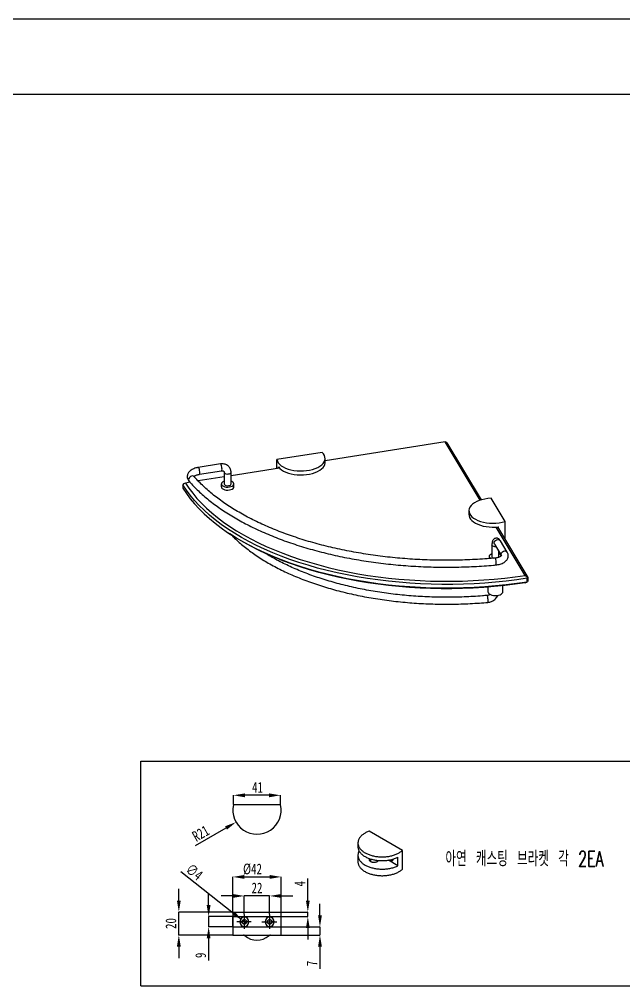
# Model space of a CAD drawing. Extents: x -7342 to 109, y -2632 to 214.
# Drawn here: x -5491.5 to -5386.5, y -2503.2 to -2335.3 of the extents above; entities that cross this region are included whole.
import ezdxf

# ---------------------------------------------------------------- set-up
doc = ezdxf.new("R2010")
doc.units = 0
doc.header["$LTSCALE"] = 7
doc.linetypes.add('CENTER', pattern=[2, 1.25, -0.25, 0.25, -0.25])
doc.layers.get('0').update_dxf_attribs({"color": 2, "linetype": 'CONTINUOUS'})
doc.layers.get('Defpoints').update_dxf_attribs({"linetype": 'CONTINUOUS'})
doc.layers.add('CENTER_LINE', color=1, linetype='CENTER')
doc.layers.add('DIM', color=2, linetype='CONTINUOUS')
doc.styles.add('SLDTEXTSTYLE0', font='TXT', dxfattribs={"width": 0.6875, "bigfont": 'bigfont'})
doc.styles.add('SLDTEXTSTYLE3', font='TXT', dxfattribs={"width": 0.75})
doc.dimstyles.new('SLDDIMSTYLE2', dxfattribs={"dimtxt": 1.852083, "dimasz": 2, "dimexe": 0, "dimexo": 0.0625, "dimgap": 0.463021, "dimtad": 1, "dimdec": 0, "dimlfac": 5, "dimrnd": 1e-09, "dimzin": 12, "dimdsep": 46, "dimtxsty": 'SLDTEXTSTYLE3', "dimsah": 1, "dimcen": 0.09, "dimadec": 0, "dimazin": 3, "dimtfac": 1, "dimtdec": 0, "dimtmove": 0, "dimatfit": 0, "dimfxl": 1, "dimfrac": 2, "dimtolj": 1, "dimtzin": 12, "dimarcsym": 0})
doc.dimstyles.new('SLDDIMSTYLE5', dxfattribs={"dimtxt": 1.852083, "dimasz": 2, "dimexe": 0, "dimexo": 0.0625, "dimgap": 0.463021, "dimtad": 1, "dimdec": 0, "dimlfac": 5, "dimrnd": 1e-09, "dimzin": 12, "dimdsep": 46, "dimtxsty": 'SLDTEXTSTYLE3', "dimblk1": 'NONE', "dimsah": 1, "dimcen": 0, "dimadec": 0, "dimazin": 3, "dimtfac": 1, "dimtdec": 0, "dimtmove": 0, "dimatfit": 3, "dimldrblk": 'NONE', "dimfxl": 1, "dimfrac": 2, "dimtolj": 1, "dimtzin": 12, "dimarcsym": 0})
doc.dimstyles.new('SLDDIMSTYLE6', dxfattribs={"dimtxt": 1.852083, "dimasz": 2, "dimexe": 0, "dimexo": 0.0625, "dimgap": 0.463021, "dimtad": 1, "dimdec": 0, "dimlfac": 5, "dimrnd": 1e-09, "dimzin": 12, "dimdsep": 46, "dimtxsty": 'SLDTEXTSTYLE3', "dimsah": 1, "dimcen": 0, "dimadec": 0, "dimazin": 3, "dimtfac": 1, "dimtdec": 0, "dimtofl": 0, "dimtmove": 0, "dimatfit": 3, "dimfxl": 1, "dimfrac": 2, "dimtolj": 1, "dimtzin": 12, "dimarcsym": 0})

# ---------------------------------------------------------------- blocks, each defined once
blk = doc.blocks.new('*D39')
at = {"layer": 'Defpoints', "color": 0, "transparency": 16777216}
for p in [(-5452.75, -2491.87), (-5452.12, -2492.37)]:
    blk.add_point(p, dxfattribs=at)
at = {"layer": 'DIM', "color": 0, "lineweight": -2, "transparency": 16777216}
for p, q in [((-5463.46, -2483.38), (-5454.31, -2490.63)), ((-5452.12, -2492.37), (-5452.75, -2491.87))]:
    blk.add_line(p, q, dxfattribs=at)
at = {"layer": 'DIM', "color": 0, "transparency": 16777216}
blk.add_solid([(-5454.11, -2490.37), (-5454.52, -2490.89), (-5452.75, -2491.87)], dxfattribs=at)
at = {"layer": 'DIM', "color": 0, "transparency": 16777216, "insert": (-5461.66, -2481.85), "char_height": 1.852, "attachment_point": 1, "rotation": 321.587, "style": 'SLDTEXTSTYLE3'}
blk.add_mtext('\\A1;∅4', dxfattribs=at)
blk = doc.blocks.new('_NONE')
blk = doc.blocks.new('*D40')
at = {"layer": 'Defpoints', "color": 0, "transparency": 16777216}
for p in [(-5452.43, -2487.63), (-5452.43, -2490.86), (-5448.03, -2490.86)]:
    blk.add_point(p, dxfattribs=at)
at = {"layer": 'DIM', "color": 0, "lineweight": -2, "transparency": 16777216}
for p, q in [((-5454.43, -2487.63), (-5456.43, -2487.63)), ((-5452.43, -2490.8), (-5452.43, -2487.63)), ((-5448.03, -2487.63), (-5452.43, -2487.63)), ((-5448.03, -2490.8), (-5448.03, -2487.63)), ((-5446.03, -2487.63), (-5444.03, -2487.63))]:
    blk.add_line(p, q, dxfattribs=at)
at = {"layer": 'DIM', "color": 0, "transparency": 16777216}
for points in [[(-5454.43, -2487.29), (-5454.43, -2487.96), (-5452.43, -2487.63)], [(-5446.03, -2487.29), (-5446.03, -2487.96), (-5448.03, -2487.63)]]:
    blk.add_solid(points, dxfattribs=at)
at = {"layer": 'DIM', "color": 0, "transparency": 16777216, "insert": (-5450.23, -2485.31), "char_height": 1.852, "attachment_point": 2, "style": 'SLDTEXTSTYLE3'}
blk.add_mtext('\\A1;22', dxfattribs=at)
blk = doc.blocks.new('*D41')
at = {"layer": 'Defpoints', "color": 0, "transparency": 16777216}
for p in [(-5463.81, -2490.42), (-5454.43, -2490.42), (-5454.43, -2494.42)]:
    blk.add_point(p, dxfattribs=at)
at = {"layer": 'DIM', "color": 0, "lineweight": -2, "transparency": 16777216}
for p, q in [((-5463.81, -2488.42), (-5463.81, -2486.42)), ((-5454.5, -2490.42), (-5463.81, -2490.42)), ((-5463.81, -2494.42), (-5463.81, -2490.42)), ((-5454.5, -2494.42), (-5463.81, -2494.42)), ((-5463.81, -2496.42), (-5463.81, -2498.42))]:
    blk.add_line(p, q, dxfattribs=at)
at = {"layer": 'DIM', "color": 0, "transparency": 16777216}
for points in [[(-5464.14, -2488.42), (-5463.48, -2488.42), (-5463.81, -2490.42)], [(-5464.14, -2496.42), (-5463.48, -2496.42), (-5463.81, -2494.42)]]:
    blk.add_solid(points, dxfattribs=at)
at = {"layer": 'DIM', "color": 0, "transparency": 16777216, "insert": (-5466.12, -2492.42), "char_height": 1.852, "attachment_point": 2, "rotation": 90, "style": 'SLDTEXTSTYLE3'}
blk.add_mtext('\\A1;20', dxfattribs=at)
blk = doc.blocks.new('*D42')
at = {"layer": 'Defpoints', "color": 0, "transparency": 16777216}
for p in [(-5454.42, -2491.22), (-5458.63, -2493.02), (-5454.42, -2493.02)]:
    blk.add_point(p, dxfattribs=at)
at = {"layer": 'DIM', "color": 0, "lineweight": -2, "transparency": 16777216}
for p, q in [((-5458.63, -2489.22), (-5458.63, -2487.22)), ((-5454.49, -2491.22), (-5458.63, -2491.22)), ((-5458.63, -2491.22), (-5458.63, -2493.02)), ((-5454.49, -2493.02), (-5458.63, -2493.02)), ((-5458.63, -2495.02), (-5458.63, -2498.87))]:
    blk.add_line(p, q, dxfattribs=at)
at = {"layer": 'DIM', "color": 0, "transparency": 16777216}
for points in [[(-5458.97, -2489.22), (-5458.3, -2489.22), (-5458.63, -2491.22)], [(-5458.97, -2495.02), (-5458.3, -2495.02), (-5458.63, -2493.02)]]:
    blk.add_solid(points, dxfattribs=at)
at = {"layer": 'DIM', "color": 0, "transparency": 16777216, "insert": (-5460.95, -2497.95), "char_height": 1.852, "attachment_point": 2, "rotation": 90, "style": 'SLDTEXTSTYLE3'}
blk.add_mtext('\\A1;9', dxfattribs=at)
blk = doc.blocks.new('*D43')
at = {"layer": 'Defpoints', "color": 0, "transparency": 16777216}
for p in [(-5446.04, -2491.22), (-5446.03, -2490.42), (-5441.4, -2491.22)]:
    blk.add_point(p, dxfattribs=at)
at = {"layer": 'DIM', "color": 0, "lineweight": -2, "transparency": 16777216}
for p, q in [((-5441.4, -2488.42), (-5441.4, -2484.57)), ((-5445.98, -2491.22), (-5441.4, -2491.22)), ((-5445.97, -2490.42), (-5441.4, -2490.42)), ((-5441.4, -2491.22), (-5441.4, -2490.42)), ((-5441.4, -2493.22), (-5441.4, -2495.22))]:
    blk.add_line(p, q, dxfattribs=at)
at = {"layer": 'DIM', "color": 0, "transparency": 16777216}
for points in [[(-5441.73, -2488.42), (-5441.06, -2488.42), (-5441.4, -2490.42)], [(-5441.73, -2493.22), (-5441.06, -2493.22), (-5441.4, -2491.22)]]:
    blk.add_solid(points, dxfattribs=at)
at = {"layer": 'DIM', "color": 0, "transparency": 16777216, "insert": (-5443.71, -2485.5), "char_height": 1.852, "attachment_point": 2, "rotation": 90, "style": 'SLDTEXTSTYLE3'}
blk.add_mtext('\\A1;4', dxfattribs=at)
blk = doc.blocks.new('*D44')
at = {"layer": 'Defpoints', "color": 0, "transparency": 16777216}
for p in [(-5446.04, -2493.02), (-5446.03, -2494.42), (-5439.29, -2494.42)]:
    blk.add_point(p, dxfattribs=at)
at = {"layer": 'DIM', "color": 0, "lineweight": -2, "transparency": 16777216}
for p, q in [((-5439.29, -2491.02), (-5439.29, -2489.02)), ((-5445.98, -2493.02), (-5439.29, -2493.02)), ((-5439.29, -2493.02), (-5439.29, -2494.42)), ((-5445.97, -2494.42), (-5439.29, -2494.42)), ((-5439.29, -2496.42), (-5439.29, -2500.27))]:
    blk.add_line(p, q, dxfattribs=at)
at = {"layer": 'DIM', "color": 0, "transparency": 16777216}
for points in [[(-5439.62, -2491.02), (-5438.96, -2491.02), (-5439.29, -2493.02)], [(-5439.62, -2496.42), (-5438.96, -2496.42), (-5439.29, -2494.42)]]:
    blk.add_solid(points, dxfattribs=at)
at = {"layer": 'DIM', "color": 0, "transparency": 16777216, "insert": (-5441.61, -2499.35), "char_height": 1.852, "attachment_point": 2, "rotation": 90, "style": 'SLDTEXTSTYLE3'}
blk.add_mtext('\\A1;7', dxfattribs=at)
blk = doc.blocks.new('*D45')
at = {"layer": 'Defpoints', "color": 0, "transparency": 16777216}
for p in [(-5446.03, -2484.32), (-5454.43, -2490.42), (-5446.03, -2490.42)]:
    blk.add_point(p, dxfattribs=at)
at = {"layer": 'DIM', "color": 0, "lineweight": -2, "transparency": 16777216}
for p, q in [((-5454.43, -2490.36), (-5454.43, -2484.32)), ((-5452.43, -2484.32), (-5448.03, -2484.32)), ((-5446.03, -2490.36), (-5446.03, -2484.32))]:
    blk.add_line(p, q, dxfattribs=at)
at = {"layer": 'DIM', "color": 0, "transparency": 16777216}
for points in [[(-5452.43, -2483.99), (-5452.43, -2484.66), (-5454.43, -2484.32)], [(-5448.03, -2483.99), (-5448.03, -2484.66), (-5446.03, -2484.32)]]:
    blk.add_solid(points, dxfattribs=at)
at = {"layer": 'DIM', "color": 0, "transparency": 16777216, "insert": (-5451.01, -2482.01), "char_height": 1.852, "attachment_point": 2, "style": 'SLDTEXTSTYLE3'}
blk.add_mtext('\\A1;%%c42', dxfattribs=at)
blk = doc.blocks.new('*D46')
at = {"layer": 'Defpoints', "color": 0, "transparency": 16777216}
for p in [(-5450.23, -2472.71), (-5453.87, -2474.81)]:
    blk.add_point(p, dxfattribs=at)
at = {"layer": 'DIM', "color": 0, "lineweight": -2, "transparency": 16777216}
blk.add_line((-5460.94, -2478.89), (-5455.6, -2475.81), dxfattribs=at)
at = {"layer": 'DIM', "color": 0, "transparency": 16777216}
blk.add_solid([(-5455.77, -2475.52), (-5455.44, -2476.1), (-5453.87, -2474.81)], dxfattribs=at)
at = {"layer": 'DIM', "color": 0, "transparency": 16777216, "insert": (-5461.7, -2476.66), "char_height": 1.852, "attachment_point": 1, "rotation": 30, "style": 'SLDTEXTSTYLE3'}
blk.add_mtext('\\A1;R21', dxfattribs=at)
blk = doc.blocks.new('*D47')
at = {"layer": 'Defpoints', "color": 0, "transparency": 16777216}
for p in [(-5454.34, -2470.14), (-5454.34, -2471.81), (-5446.13, -2471.81)]:
    blk.add_point(p, dxfattribs=at)
at = {"layer": 'DIM', "color": 0, "lineweight": -2, "transparency": 16777216}
for p, q in [((-5454.34, -2471.75), (-5454.34, -2470.14)), ((-5448.13, -2470.14), (-5452.34, -2470.14)), ((-5446.13, -2471.75), (-5446.13, -2470.14))]:
    blk.add_line(p, q, dxfattribs=at)
at = {"layer": 'DIM', "color": 0, "transparency": 16777216}
for points in [[(-5452.34, -2469.81), (-5452.34, -2470.48), (-5454.34, -2470.14)], [(-5448.13, -2469.81), (-5448.13, -2470.48), (-5446.13, -2470.14)]]:
    blk.add_solid(points, dxfattribs=at)
at = {"layer": 'DIM', "color": 0, "transparency": 16777216, "insert": (-5450.14, -2467.83), "char_height": 1.852, "attachment_point": 2, "style": 'SLDTEXTSTYLE3'}
blk.add_mtext('\\A1;41', dxfattribs=at)
blk = doc.blocks.new('BORDER')
blk.add_line((1, 1), (0, 1))

msp = doc.modelspace()

# ---------------------------------------------------------------- linework, layer by layer
at = {"color": 4}
msp.add_line((-5670.522, -2348.314), (-5292.522, -2348.314), dxfattribs=at)
at = {"color": 7, "linetype": 'Continuous', "lineweight": 25}
for p, q in [((-5417.552, -2408.698), (-5438.388, -2412.016)), ((-5411.449, -2418.865), (-5417.552, -2408.698)), ((-5417.354, -2408.762), (-5417.552, -2408.698)), ((-5417.229, -2408.882), (-5417.354, -2408.762)), ((-5417.229, -2408.882), (-5411.269, -2418.81)), ((-5438.935, -2410.555), (-5446.774, -2411.803)), ((-5456.577, -2412.572), (-5460.434, -2413.186)), ((-5446.774, -2413.351), (-5446.774, -2411.803)), ((-5438.388, -2412.308), (-5438.388, -2411.622)), ((-5460.246, -2414.371), (-5456.388, -2413.757)), ((-5455.936, -2414.011), (-5455.936, -2416.09)), ((-5446.338, -2413.282), (-5454.736, -2414.619)), ((-5454.736, -2416.09), (-5454.736, -2414.011)), ((-5446.502, -2413.308), (-5446.502, -2413.093)), ((-5463.021, -2416.034), (-5463.087, -2416.184)), ((-5462.644, -2415.879), (-5463.021, -2416.034)), ((-5461.868, -2415.755), (-5462.644, -2415.879)), ((-5455.936, -2414.81), (-5460.441, -2415.528)), ((-5456.426, -2416.033), (-5456.426, -2416.548)), ((-5454.246, -2416.548), (-5454.246, -2416.033)), ((-5463.087, -2416.184), (-5463.087, -2416.784)), ((-5407.135, -2422.576), (-5409.559, -2418.539)), ((-5413.407, -2420.694), (-5413.407, -2421.38)), ((-5407.135, -2425.697), (-5407.135, -2422.576)), ((-5455.657, -2424.238), (-5455.337, -2424.457)), ((-5403.611, -2431.923), (-5408.652, -2423.524)), ((-5408.449, -2423.508), (-5403.169, -2432.304)), ((-5408.256, -2423.83), (-5408.256, -2423.487)), ((-5406.747, -2427.896), (-5407.939, -2425.909)), ((-5409.408, -2426.656), (-5409.408, -2428.735)), ((-5408.968, -2426.527), (-5407.775, -2428.513)), ((-5408.208, -2428.735), (-5408.208, -2427.793)), ((-5409.898, -2428.679), (-5409.898, -2429.012)), ((-5403.235, -2432.283), (-5403.611, -2431.923)), ((-5403.301, -2432.432), (-5403.235, -2432.283)), ((-5403.301, -2433.032), (-5403.301, -2432.432)), ((-5403.235, -2432.283), (-5403.169, -2432.304)), ((-5403.169, -2432.904), (-5403.235, -2433.054)), ((-5403.169, -2432.304), (-5403.169, -2432.904)), ((-5410.108, -2433.962), (-5410.108, -2434.765)), ((-5407.508, -2434.765), (-5407.508, -2433.719)), ((-5403.611, -2433.208), (-5403.235, -2433.054)), ((-5403.235, -2433.054), (-5403.301, -2433.032)), ((-5446.132, -2471.809), (-5454.337, -2471.809)), ((-5424.952, -2479.723), (-5430.753, -2476.374)), ((-5432.689, -2478.416), (-5432.689, -2479.069)), ((-5424.952, -2482.989), (-5424.952, -2479.723)), ((-5432.689, -2480.539), (-5432.689, -2481.682)), ((-5425.739, -2482.372), (-5427.402, -2481.411)), ((-5425.739, -2482.372), (-5425.739, -2480.902)), ((-5454.434, -2490.422), (-5454.434, -2494.422)), ((-5454.434, -2490.422), (-5446.034, -2490.422)), ((-5454.423, -2491.222), (-5446.045, -2491.222)), ((-5454.423, -2493.022), (-5454.423, -2491.222)), ((-5446.045, -2493.022), (-5446.045, -2491.222)), ((-5446.034, -2494.422), (-5446.034, -2490.422)), ((-5454.423, -2493.022), (-5446.045, -2493.022)), ((-5453.234, -2492.122), (-5452.834, -2492.122)), ((-5451.634, -2492.122), (-5452.034, -2492.122)), ((-5448.834, -2492.122), (-5448.434, -2492.122)), ((-5447.234, -2492.122), (-5447.634, -2492.122)), ((-5454.434, -2494.422), (-5446.034, -2494.422))]:
    msp.add_line(p, q, dxfattribs=at)
at = {"color": 8, "linetype": 'Continuous', "lineweight": 25}
msp.add_line((-5430.469, -2481.682), (-5430.469, -2481.208), dxfattribs=at)
at = {"color": 7, "linetype": 'Continuous', "lineweight": 25, "flags": 128}
for points in [[(-5446.774, -2411.803), (-5446.691, -2412.086), (-5446.536, -2412.361), (-5446.312, -2412.623), (-5446.023, -2412.867), (-5445.674, -2413.089), (-5445.271, -2413.286), (-5444.821, -2413.454), (-5444.332, -2413.59), (-5443.812, -2413.691), (-5443.272, -2413.756), (-5442.719, -2413.784), (-5442.164, -2413.774), (-5441.616, -2413.726), (-5441.085, -2413.642), (-5440.581, -2413.522), (-5440.112, -2413.369), (-5439.686, -2413.185), (-5439.31, -2412.974), (-5438.993, -2412.74), (-5438.738, -2412.485), (-5438.55, -2412.216), (-5438.433, -2411.936), (-5438.389, -2411.651), (-5438.418, -2411.366), (-5438.52, -2411.084), (-5438.693, -2410.813), (-5438.935, -2410.555)], [(-5446.502, -2413.093), (-5446.271, -2413.348), (-5445.977, -2413.586), (-5445.626, -2413.802), (-5445.223, -2413.992), (-5444.775, -2414.154), (-5444.29, -2414.285), (-5443.777, -2414.382), (-5443.243, -2414.444), (-5442.698, -2414.47), (-5442.151, -2414.459), (-5441.612, -2414.411), (-5441.089, -2414.328), (-5440.592, -2414.211), (-5440.128, -2414.061), (-5439.707, -2413.881), (-5439.334, -2413.675), (-5439.016, -2413.445), (-5438.759, -2413.197), (-5438.568, -2412.933), (-5438.444, -2412.658), (-5438.391, -2412.378), (-5438.388, -2412.308)], [(-5462.644, -2415.879), (-5462.049, -2416.78), (-5461.387, -2417.669), (-5460.657, -2418.545), (-5459.863, -2419.404), (-5459.004, -2420.248), (-5458.082, -2421.073), (-5457.098, -2421.88), (-5456.055, -2422.666), (-5454.953, -2423.431), (-5453.794, -2424.173), (-5452.58, -2424.891), (-5451.313, -2425.585), (-5449.994, -2426.253), (-5448.626, -2426.894), (-5447.211, -2427.507), (-5445.751, -2428.091), (-5444.247, -2428.645), (-5442.703, -2429.169), (-5441.121, -2429.662), (-5439.503, -2430.123), (-5437.851, -2430.551), (-5436.168, -2430.946), (-5434.457, -2431.306), (-5432.719, -2431.632), (-5430.959, -2431.924), (-5429.177, -2432.179), (-5427.378, -2432.399), (-5425.564, -2432.583), (-5423.737, -2432.73), (-5421.9, -2432.841), (-5420.057, -2432.915), (-5418.209, -2432.952), (-5416.36, -2432.952), (-5414.512, -2432.915), (-5412.669, -2432.841), (-5410.832, -2432.73), (-5409.005, -2432.582), (-5407.191, -2432.399), (-5405.392, -2432.178), (-5403.611, -2431.923)], [(-5455.936, -2415.565), (-5456.136, -2415.652), (-5456.3, -2415.771), (-5456.399, -2415.909), (-5456.425, -2416.055), (-5456.378, -2416.199), (-5456.259, -2416.332), (-5456.077, -2416.445), (-5455.845, -2416.53)], [(-5455.936, -2415.977), (-5455.946, -2416.045), (-5455.901, -2416.152), (-5455.788, -2416.244), (-5455.621, -2416.311)], [(-5455.845, -2416.53), (-5455.578, -2416.581), (-5455.295, -2416.594), (-5455.014, -2416.57), (-5454.756, -2416.509), (-5454.537, -2416.415), (-5454.372, -2416.295), (-5454.273, -2416.158), (-5454.247, -2416.012), (-5454.295, -2415.868), (-5454.414, -2415.734), (-5454.595, -2415.622), (-5454.736, -2415.565)], [(-5455.621, -2416.311), (-5455.419, -2416.345), (-5455.207, -2416.341), (-5455.011, -2416.299), (-5454.854, -2416.226), (-5454.755, -2416.13), (-5454.727, -2416.021), (-5454.736, -2415.977)], [(-5403.301, -2432.432), (-5405.105, -2432.696), (-5406.927, -2432.923), (-5408.765, -2433.112), (-5410.616, -2433.265), (-5412.478, -2433.381), (-5414.347, -2433.459), (-5416.22, -2433.499), (-5418.095, -2433.502), (-5419.968, -2433.467), (-5421.838, -2433.394), (-5423.7, -2433.284), (-5425.553, -2433.136), (-5427.393, -2432.951), (-5429.218, -2432.73), (-5431.025, -2432.471), (-5432.81, -2432.177), (-5434.572, -2431.847), (-5436.308, -2431.482), (-5438.014, -2431.082), (-5439.689, -2430.648), (-5441.33, -2430.181), (-5442.934, -2429.681), (-5444.499, -2429.149), (-5446.023, -2428.586), (-5447.502, -2427.993), (-5448.936, -2427.371), (-5450.321, -2426.72), (-5451.656, -2426.042), (-5452.938, -2425.338), (-5454.166, -2424.608), (-5455.338, -2423.854), (-5456.451, -2423.077), (-5457.505, -2422.279), (-5458.498, -2421.459), (-5459.428, -2420.621), (-5460.293, -2419.764), (-5461.093, -2418.891), (-5461.826, -2418.002), (-5462.491, -2417.099), (-5463.087, -2416.184)], [(-5463.087, -2416.784), (-5462.491, -2417.699), (-5461.826, -2418.602), (-5461.093, -2419.491), (-5460.293, -2420.364), (-5459.428, -2421.221), (-5458.498, -2422.059), (-5457.505, -2422.879), (-5456.451, -2423.677), (-5455.338, -2424.454), (-5454.166, -2425.208), (-5452.938, -2425.938), (-5451.656, -2426.642), (-5450.321, -2427.32), (-5448.936, -2427.971), (-5447.502, -2428.593), (-5446.023, -2429.186), (-5444.499, -2429.749), (-5442.934, -2430.281), (-5441.33, -2430.781), (-5439.689, -2431.248), (-5438.014, -2431.682), (-5436.308, -2432.082), (-5434.572, -2432.447), (-5432.81, -2432.777), (-5431.025, -2433.071), (-5429.218, -2433.33), (-5427.393, -2433.551), (-5425.553, -2433.736), (-5423.7, -2433.884), (-5421.838, -2433.994), (-5419.968, -2434.067), (-5418.095, -2434.102), (-5416.22, -2434.099), (-5414.347, -2434.059), (-5412.478, -2433.981), (-5410.616, -2433.865), (-5408.765, -2433.713), (-5406.927, -2433.523), (-5405.105, -2433.296), (-5403.301, -2433.032)], [(-5456.426, -2416.548), (-5456.425, -2416.569), (-5456.378, -2416.714), (-5456.259, -2416.847), (-5456.077, -2416.96), (-5455.845, -2417.044)], [(-5455.845, -2417.044), (-5455.578, -2417.095), (-5455.295, -2417.109), (-5455.014, -2417.084), (-5454.756, -2417.023), (-5454.537, -2416.929), (-5454.372, -2416.81), (-5454.273, -2416.672), (-5454.246, -2416.548)], [(-5409.559, -2418.539), (-5410.108, -2418.582), (-5410.641, -2418.661), (-5411.15, -2418.777), (-5411.624, -2418.925), (-5412.056, -2419.105), (-5412.438, -2419.313), (-5412.764, -2419.544), (-5413.028, -2419.796), (-5413.224, -2420.064), (-5413.351, -2420.342), (-5413.405, -2420.627), (-5413.385, -2420.913), (-5413.292, -2421.195), (-5413.128, -2421.468), (-5412.896, -2421.728), (-5412.599, -2421.97), (-5412.242, -2422.189), (-5411.832, -2422.383), (-5411.377, -2422.546), (-5410.883, -2422.678), (-5410.36, -2422.774), (-5409.817, -2422.834), (-5409.264, -2422.857), (-5408.709, -2422.842), (-5408.163, -2422.79), (-5407.635, -2422.7), (-5407.135, -2422.576)], [(-5413.407, -2421.38), (-5413.384, -2421.605), (-5413.292, -2421.883), (-5413.13, -2422.152), (-5412.902, -2422.408), (-5412.611, -2422.647), (-5412.262, -2422.864), (-5411.861, -2423.056), (-5411.416, -2423.22), (-5410.933, -2423.352), (-5410.42, -2423.451), (-5409.887, -2423.515), (-5409.343, -2423.542), (-5408.796, -2423.533), (-5408.256, -2423.487)], [(-5403.611, -2433.208), (-5405.392, -2433.464), (-5407.191, -2433.684), (-5409.005, -2433.868), (-5410.832, -2434.016), (-5412.669, -2434.126), (-5414.512, -2434.2), (-5416.36, -2434.238), (-5418.209, -2434.238), (-5420.057, -2434.201), (-5421.9, -2434.127), (-5423.737, -2434.016), (-5425.564, -2433.869), (-5427.378, -2433.685), (-5429.177, -2433.465), (-5430.959, -2433.209), (-5432.719, -2432.918), (-5434.457, -2432.592), (-5436.168, -2432.231), (-5437.851, -2431.837), (-5439.503, -2431.409), (-5441.121, -2430.948), (-5442.703, -2430.455), (-5444.247, -2429.931), (-5445.751, -2429.376), (-5447.211, -2428.792), (-5448.626, -2428.179), (-5449.994, -2427.538), (-5451.313, -2426.871), (-5452.58, -2426.177), (-5453.794, -2425.459), (-5454.953, -2424.717), (-5455.337, -2424.457)], [(-5409.408, -2428.21), (-5409.608, -2428.297), (-5409.772, -2428.417), (-5409.871, -2428.554), (-5409.897, -2428.7), (-5409.849, -2428.845), (-5409.731, -2428.978), (-5409.7, -2429.001)], [(-5409.408, -2428.622), (-5409.418, -2428.691), (-5409.373, -2428.797), (-5409.26, -2428.89), (-5409.093, -2428.957)], [(-5410.108, -2434.765), (-5410.093, -2434.868), (-5410.012, -2435.017), (-5409.866, -2435.154), (-5409.664, -2435.269), (-5409.415, -2435.357)], [(-5409.415, -2435.357), (-5409.133, -2435.413), (-5408.834, -2435.434), (-5408.534, -2435.419), (-5408.248, -2435.369), (-5407.993, -2435.286), (-5407.781, -2435.175), (-5407.625, -2435.042), (-5407.533, -2434.894), (-5407.508, -2434.765)], [(-5430.753, -2476.374), (-5430.902, -2476.431), (-5431.046, -2476.493), (-5431.185, -2476.557), (-5431.32, -2476.625), (-5431.449, -2476.696), (-5431.573, -2476.77), (-5431.692, -2476.847), (-5431.804, -2476.928), (-5431.911, -2477.01), (-5432.011, -2477.096), (-5432.105, -2477.183), (-5432.193, -2477.273), (-5432.274, -2477.365), (-5432.348, -2477.459), (-5432.415, -2477.555), (-5432.475, -2477.652), (-5432.527, -2477.75), (-5432.573, -2477.85), (-5432.611, -2477.951), (-5432.641, -2478.052), (-5432.664, -2478.155), (-5432.68, -2478.258), (-5432.688, -2478.361), (-5432.688, -2478.464), (-5432.681, -2478.567), (-5432.666, -2478.67), (-5432.643, -2478.772), (-5432.613, -2478.874), (-5432.576, -2478.974), (-5432.531, -2479.074), (-5432.479, -2479.173), (-5432.42, -2479.27), (-5432.353, -2479.366), (-5432.28, -2479.46), (-5432.199, -2479.552), (-5432.112, -2479.642), (-5432.019, -2479.73), (-5431.919, -2479.815), (-5431.813, -2479.898), (-5431.7, -2479.979), (-5431.582, -2480.056), (-5431.459, -2480.131), (-5431.33, -2480.202), (-5431.196, -2480.27), (-5431.057, -2480.335), (-5430.913, -2480.396), (-5430.765, -2480.454), (-5430.613, -2480.508), (-5430.457, -2480.558), (-5430.297, -2480.604), (-5430.134, -2480.647), (-5429.968, -2480.685), (-5429.8, -2480.72), (-5429.629, -2480.75), (-5429.456, -2480.776), (-5429.281, -2480.797), (-5429.105, -2480.814), (-5428.928, -2480.827), (-5428.75, -2480.836), (-5428.571, -2480.84), (-5428.393, -2480.84), (-5428.214, -2480.835), (-5428.036, -2480.827), (-5427.859, -2480.813), (-5427.683, -2480.796), (-5427.508, -2480.774), (-5427.336, -2480.747), (-5427.165, -2480.717), (-5426.997, -2480.682), (-5426.831, -2480.644), (-5426.668, -2480.601), (-5426.509, -2480.554), (-5426.353, -2480.504), (-5426.201, -2480.45), (-5426.054, -2480.392), (-5425.91, -2480.33), (-5425.772, -2480.265), (-5425.638, -2480.197), (-5425.509, -2480.125), (-5425.386, -2480.05), (-5425.269, -2479.973), (-5425.157, -2479.892), (-5425.051, -2479.809), (-5424.952, -2479.723)], [(-5432.689, -2479.069), (-5432.688, -2479.104), (-5432.682, -2479.208), (-5432.668, -2479.311), (-5432.646, -2479.414), (-5432.617, -2479.517), (-5432.58, -2479.619), (-5432.535, -2479.719), (-5432.483, -2479.819), (-5432.424, -2479.917), (-5432.358, -2480.013), (-5432.284, -2480.108), (-5432.203, -2480.201), (-5432.116, -2480.292), (-5432.022, -2480.38), (-5431.922, -2480.466), (-5431.815, -2480.55), (-5431.702, -2480.631), (-5431.583, -2480.709), (-5431.459, -2480.784), (-5431.329, -2480.856), (-5431.194, -2480.924), (-5431.054, -2480.989), (-5430.909, -2481.051), (-5430.76, -2481.109), (-5430.606, -2481.163), (-5430.449, -2481.214), (-5430.288, -2481.26), (-5430.124, -2481.303), (-5429.957, -2481.341), (-5429.787, -2481.375), (-5429.615, -2481.405), (-5429.44, -2481.431), (-5429.264, -2481.452), (-5429.087, -2481.469), (-5428.908, -2481.482), (-5428.729, -2481.49), (-5428.549, -2481.494), (-5428.369, -2481.493), (-5428.189, -2481.488), (-5428.01, -2481.478), (-5427.832, -2481.464), (-5427.655, -2481.446), (-5427.479, -2481.423), (-5427.306, -2481.396), (-5427.134, -2481.364), (-5426.965, -2481.329), (-5426.799, -2481.289), (-5426.636, -2481.245), (-5426.476, -2481.197), (-5426.32, -2481.146), (-5426.168, -2481.09), (-5426.02, -2481.031), (-5425.877, -2480.968), (-5425.739, -2480.902)], [(-5432.491, -2479.804), (-5432.519, -2479.856), (-5432.566, -2479.956), (-5432.605, -2480.058), (-5432.637, -2480.16), (-5432.661, -2480.263), (-5432.678, -2480.366), (-5432.687, -2480.47), (-5432.688, -2480.574), (-5432.682, -2480.678), (-5432.668, -2480.781), (-5432.646, -2480.884), (-5432.617, -2480.987), (-5432.58, -2481.088), (-5432.535, -2481.189), (-5432.483, -2481.288), (-5432.424, -2481.386), (-5432.358, -2481.483), (-5432.284, -2481.578), (-5432.203, -2481.671), (-5432.116, -2481.761), (-5432.022, -2481.85), (-5431.922, -2481.936), (-5431.815, -2482.02), (-5431.702, -2482.101), (-5431.583, -2482.179), (-5431.459, -2482.254), (-5431.329, -2482.325), (-5431.194, -2482.394), (-5431.054, -2482.459), (-5430.909, -2482.521), (-5430.76, -2482.579), (-5430.606, -2482.633), (-5430.449, -2482.683), (-5430.288, -2482.73), (-5430.124, -2482.772), (-5429.957, -2482.811), (-5429.787, -2482.845), (-5429.615, -2482.875), (-5429.44, -2482.901), (-5429.264, -2482.922), (-5429.087, -2482.939), (-5428.908, -2482.952), (-5428.729, -2482.96), (-5428.549, -2482.963), (-5428.369, -2482.963), (-5428.189, -2482.958), (-5428.01, -2482.948), (-5427.832, -2482.934), (-5427.655, -2482.915), (-5427.479, -2482.893), (-5427.306, -2482.866), (-5427.134, -2482.834), (-5426.965, -2482.799), (-5426.799, -2482.759), (-5426.636, -2482.715), (-5426.476, -2482.667), (-5426.32, -2482.615), (-5426.168, -2482.56), (-5426.02, -2482.501), (-5425.877, -2482.438), (-5425.739, -2482.372)], [(-5429.337, -2481.682), (-5429.396, -2481.712), (-5429.459, -2481.739), (-5429.526, -2481.763), (-5429.597, -2481.782), (-5429.671, -2481.797), (-5429.747, -2481.808), (-5429.825, -2481.815), (-5429.903, -2481.817), (-5429.981, -2481.815), (-5430.059, -2481.808), (-5430.135, -2481.797), (-5430.209, -2481.782), (-5430.28, -2481.763), (-5430.348, -2481.739), (-5430.411, -2481.712), (-5430.469, -2481.682), (-5430.521, -2481.648), (-5430.568, -2481.612), (-5430.609, -2481.573), (-5430.642, -2481.532), (-5430.669, -2481.49), (-5430.688, -2481.446), (-5430.699, -2481.401), (-5430.703, -2481.355), (-5430.699, -2481.31), (-5430.688, -2481.265), (-5430.669, -2481.221), (-5430.642, -2481.179), (-5430.625, -2481.157)], [(-5426.584, -2481.23), (-5426.591, -2481.272), (-5426.604, -2481.327), (-5426.623, -2481.376), (-5426.646, -2481.421), (-5426.675, -2481.459), (-5426.708, -2481.492), (-5426.745, -2481.518), (-5426.786, -2481.537), (-5426.831, -2481.549), (-5426.879, -2481.555), (-5426.929, -2481.553), (-5426.981, -2481.545), (-5427.035, -2481.529), (-5427.09, -2481.507), (-5427.145, -2481.478), (-5427.201, -2481.443), (-5427.256, -2481.402), (-5427.27, -2481.39)], [(-5432.689, -2481.682), (-5432.688, -2481.73), (-5432.681, -2481.833), (-5432.666, -2481.936), (-5432.643, -2482.038), (-5432.613, -2482.14), (-5432.576, -2482.241), (-5432.531, -2482.34), (-5432.479, -2482.439), (-5432.42, -2482.536), (-5432.353, -2482.632), (-5432.28, -2482.726), (-5432.199, -2482.818), (-5432.112, -2482.908), (-5432.019, -2482.996), (-5431.919, -2483.082), (-5431.813, -2483.165), (-5431.7, -2483.245), (-5431.582, -2483.322), (-5431.459, -2483.397), (-5431.33, -2483.468), (-5431.196, -2483.536), (-5431.057, -2483.601), (-5430.913, -2483.662), (-5430.765, -2483.72), (-5430.613, -2483.774), (-5430.457, -2483.824), (-5430.297, -2483.871), (-5430.134, -2483.913), (-5429.968, -2483.951), (-5429.8, -2483.986), (-5429.629, -2484.016), (-5429.456, -2484.042), (-5429.281, -2484.063), (-5429.105, -2484.081), (-5428.928, -2484.094), (-5428.75, -2484.102), (-5428.571, -2484.106), (-5428.393, -2484.106), (-5428.214, -2484.102), (-5428.036, -2484.093), (-5427.859, -2484.079), (-5427.683, -2484.062), (-5427.508, -2484.04), (-5427.336, -2484.014), (-5427.165, -2483.983), (-5426.997, -2483.949), (-5426.831, -2483.91), (-5426.668, -2483.867), (-5426.509, -2483.821), (-5426.353, -2483.77), (-5426.201, -2483.716), (-5426.054, -2483.658), (-5425.91, -2483.596), (-5425.772, -2483.531), (-5425.638, -2483.463), (-5425.509, -2483.391), (-5425.386, -2483.316), (-5425.269, -2483.239), (-5425.157, -2483.158), (-5425.051, -2483.075), (-5424.952, -2482.989)]]:
    msp.add_lwpolyline(points, dxfattribs=at)
at = {"color": 8, "linetype": 'Continuous', "lineweight": 25, "flags": 128}
for points in [[(-5456.388, -2413.757), (-5456.357, -2413.737), (-5456.322, -2413.649), (-5456.306, -2413.503), (-5456.311, -2413.317), (-5456.337, -2413.111), (-5456.381, -2412.913), (-5456.437, -2412.744), (-5456.498, -2412.626), (-5456.558, -2412.574), (-5456.577, -2412.572)], [(-5460.245, -2414.371), (-5460.215, -2414.351), (-5460.179, -2414.264), (-5460.164, -2414.118), (-5460.169, -2413.931), (-5460.195, -2413.726), (-5460.238, -2413.527), (-5460.294, -2413.358), (-5460.356, -2413.241), (-5460.415, -2413.188), (-5460.434, -2413.186)], [(-5455.936, -2414.011), (-5455.936, -2414.022), (-5455.892, -2414.127), (-5455.781, -2414.218), (-5455.616, -2414.284)], [(-5455.616, -2414.284), (-5455.418, -2414.317), (-5455.21, -2414.313), (-5455.017, -2414.272), (-5454.862, -2414.2), (-5454.765, -2414.105), (-5454.736, -2414.011)], [(-5461.121, -2414.791), (-5461.124, -2414.788), (-5461.258, -2414.693), (-5461.43, -2414.657), (-5461.619, -2414.686), (-5461.803, -2414.775), (-5461.958, -2414.914), (-5462.067, -2415.085), (-5462.116, -2415.269), (-5462.1, -2415.443), (-5462.023, -2415.583)], [(-5408.968, -2426.527), (-5408.973, -2426.518), (-5409.025, -2426.353), (-5409.007, -2426.173), (-5408.923, -2425.998), (-5408.782, -2425.849), (-5408.602, -2425.745), (-5408.404, -2425.697), (-5408.211, -2425.713), (-5408.048, -2425.79), (-5407.939, -2425.909)], [(-5409.088, -2426.929), (-5409.253, -2426.863), (-5409.364, -2426.773), (-5409.408, -2426.668), (-5409.408, -2426.656)], [(-5408.708, -2426.961), (-5408.89, -2426.962), (-5409.088, -2426.929)], [(-5407.776, -2428.513), (-5407.78, -2428.505), (-5407.832, -2428.34), (-5407.815, -2428.16), (-5407.731, -2427.984), (-5407.59, -2427.836), (-5407.409, -2427.731), (-5407.211, -2427.684), (-5407.019, -2427.7), (-5406.856, -2427.776), (-5406.746, -2427.896)], [(-5408.878, -2428.926), (-5408.85, -2428.948), (-5408.814, -2429.037), (-5408.779, -2429.186), (-5408.75, -2429.375), (-5408.729, -2429.582), (-5408.719, -2429.781), (-5408.722, -2429.95), (-5408.738, -2430.067), (-5408.763, -2430.119), (-5408.769, -2430.121)]]:
    msp.add_lwpolyline(points, dxfattribs=at)
at = {"color": 7, "linetype": 'Continuous', "lineweight": 25}
for centre, radius, start, end in [((-5408.38, -2428.679), 0.181, 320.90492, 18.24001), ((-5408.464, -2429.078), 0.905, 44.19561, 73.58158), ((-5450.234, -2472.709), 4.2, 167.62637, 12.37363), ((-5429.556, -2481.257), 0.478, 297.24799, 334.11265), ((-5452.434, -2492.122), 0.8, 0, 180), ((-5448.034, -2492.122), 0.8, 0, 180), ((-5452.434, -2492.122), 0.8, 180, 0), ((-5452.434, -2492.122), 0.4, 0, 180), ((-5452.434, -2492.122), 0.4, 180, 0), ((-5448.034, -2492.122), 0.8, 180, 0), ((-5448.034, -2492.122), 0.4, 0, 180), ((-5448.034, -2492.122), 0.4, 180, 0), ((-5452.592, -2494.822), 0.4, 48.21779, 90), ((-5450.234, -2492.183), 3.139, 228.21779, 311.78221), ((-5447.876, -2494.822), 0.4, 90, 131.78221)]:
    msp.add_arc(centre, radius, start, end, dxfattribs=at)
at = {"color": 8, "linetype": 'Continuous', "lineweight": 25}
for centre, radius, start, end in [((-5410.927, -2435.873), 0.827, 355.99462, 33.4247), ((-5411.208, -2436.229), 1.146, 340.42023, 15.0775)]:
    msp.add_arc(centre, radius, start, end, dxfattribs=at)
at = {"color": 7, "linetype": 'Continuous', "lineweight": 25}
for points, knots in [([(-5454.736, -2414.011), (-5454.739, -2413.942), (-5454.746, -2413.771), (-5454.814, -2413.507), (-5454.947, -2413.234), (-5455.134, -2412.998), (-5455.365, -2412.807), (-5455.632, -2412.664), (-5455.927, -2412.575), (-5456.246, -2412.536), (-5456.465, -2412.56), (-5456.577, -2412.572)], [0, 0, 0, 0, 0.07698, 0.1936125, 0.3087368, 0.4223353, 0.5351863, 0.6482411, 0.7623987, 0.8781743, 1, 1, 1, 1]), ([(-5460.434, -2413.186), (-5460.504, -2413.198), (-5460.703, -2413.233), (-5461.018, -2413.319), (-5461.366, -2413.456), (-5461.67, -2413.627), (-5461.921, -2413.824), (-5462.113, -2414.041), (-5462.251, -2414.275), (-5462.336, -2414.531), (-5462.36, -2414.801), (-5462.318, -2415.069), (-5462.217, -2415.32), (-5462.106, -2415.486), (-5462.034, -2415.57), (-5462.023, -2415.583)], [0, 0, 0, 0, 0.050048, 0.1444037, 0.2401996, 0.3379672, 0.4269879, 0.5110216, 0.5900672, 0.665818, 0.7474038, 0.8257406, 0.9029367, 0.9846991, 1, 1, 1, 1]), ([(-5461.142, -2414.764), (-5461.14, -2414.76), (-5461.134, -2414.747), (-5461.075, -2414.684), (-5460.953, -2414.598), (-5460.777, -2414.511), (-5460.556, -2414.435), (-5460.37, -2414.392), (-5460.264, -2414.374), (-5460.246, -2414.371)], [0, 0, 0, 0, 0.0893155, 0.2669831, 0.4373634, 0.6100586, 0.7880321, 0.9644204, 1, 1, 1, 1]), ([(-5456.388, -2413.757), (-5456.364, -2413.754), (-5456.284, -2413.744), (-5456.163, -2413.755), (-5456.053, -2413.797), (-5455.985, -2413.854), (-5455.946, -2413.912), (-5455.939, -2413.979), (-5455.936, -2414.011)], [0, 0, 0, 0, 0.0749748, 0.241816, 0.4132642, 0.5979368, 0.8145362, 1, 1, 1, 1]), ([(-5462.023, -2415.583), (-5461.891, -2415.731), (-5461.511, -2416.158), (-5460.837, -2416.852), (-5459.986, -2417.661), (-5459.078, -2418.452), (-5458.116, -2419.226), (-5457.102, -2419.98), (-5456.037, -2420.715), (-5454.921, -2421.429), (-5453.758, -2422.121), (-5452.548, -2422.791), (-5451.293, -2423.437), (-5449.994, -2424.059), (-5448.654, -2424.656), (-5447.273, -2425.227), (-5445.854, -2425.772), (-5444.399, -2426.29), (-5442.909, -2426.781), (-5441.387, -2427.243), (-5439.834, -2427.677), (-5438.252, -2428.081), (-5436.643, -2428.456), (-5435.01, -2428.8), (-5433.354, -2429.114), (-5431.678, -2429.397), (-5429.983, -2429.648), (-5428.273, -2429.868), (-5426.548, -2430.056), (-5424.811, -2430.211), (-5423.065, -2430.335), (-5421.311, -2430.426), (-5419.553, -2430.484), (-5417.791, -2430.51), (-5416.029, -2430.503), (-5414.268, -2430.463), (-5412.511, -2430.391), (-5410.792, -2430.288), (-5409.546, -2430.19), (-5408.883, -2430.131), (-5408.769, -2430.121)], [0, 0, 0, 0, 0.0144, 0.0416557, 0.0689251, 0.096211, 0.1235086, 0.1508139, 0.1781237, 0.2054352, 0.2327459, 0.2600543, 0.2873594, 0.3146604, 0.3419569, 0.3692486, 0.3965354, 0.4238174, 0.4510947, 0.4783674, 0.5056357, 0.5328999, 0.5601603, 0.5874172, 0.6146709, 0.6419216, 0.6691698, 0.6964157, 0.7236596, 0.7509018, 0.7781427, 0.8053825, 0.8326216, 0.8598602, 0.8870986, 0.9143372, 0.9415761, 0.9688156, 0.9946232, 1, 1, 1, 1]), ([(-5461.121, -2414.791), (-5461.129, -2414.781), (-5461.15, -2414.755), (-5461.15, -2414.751), (-5461.15, -2414.749)], [0, 0, 0, 0, 0.3710789, 1, 1, 1, 1]), ([(-5408.878, -2428.926), (-5409.179, -2428.952), (-5410.052, -2429.029), (-5411.506, -2429.132), (-5413.239, -2429.224), (-5414.978, -2429.283), (-5416.72, -2429.309), (-5418.463, -2429.304), (-5420.205, -2429.266), (-5421.942, -2429.195), (-5423.674, -2429.093), (-5425.396, -2428.958), (-5427.108, -2428.791), (-5428.808, -2428.593), (-5430.491, -2428.363), (-5432.158, -2428.103), (-5433.804, -2427.811), (-5435.429, -2427.489), (-5437.03, -2427.138), (-5438.604, -2426.757), (-5440.151, -2426.347), (-5441.667, -2425.909), (-5443.15, -2425.443), (-5444.599, -2424.95), (-5446.013, -2424.431), (-5447.388, -2423.886), (-5448.723, -2423.316), (-5450.016, -2422.723), (-5451.267, -2422.106), (-5452.472, -2421.467), (-5453.63, -2420.807), (-5454.741, -2420.126), (-5455.802, -2419.425), (-5456.813, -2418.707), (-5457.771, -2417.97), (-5458.676, -2417.218), (-5459.527, -2416.45), (-5460.308, -2415.681), (-5460.827, -2415.125), (-5461.085, -2414.831), (-5461.121, -2414.791)], [0, 0, 0, 0, 0.0143741, 0.0417112, 0.0690504, 0.0963904, 0.123731, 0.1510718, 0.1784127, 0.2057531, 0.2330928, 0.2604315, 0.2877688, 0.3151044, 0.3424381, 0.3697695, 0.3970983, 0.4244242, 0.4517467, 0.4790657, 0.5063807, 0.5336915, 0.5609977, 0.588299, 0.6155952, 0.642886, 0.6701713, 0.697451, 0.724725, 0.7519937, 0.7792572, 0.8065163, 0.8337716, 0.8610245, 0.8882767, 0.9155295, 0.9427857, 0.9700485, 0.99591, 1, 1, 1, 1]), ([(-5454.72, -2424.843), (-5454.522, -2425.049), (-5454.08, -2425.51), (-5453.327, -2426.205), (-5452.474, -2426.932), (-5451.567, -2427.639), (-5450.608, -2428.327), (-5449.599, -2428.994), (-5448.541, -2429.64), (-5447.435, -2430.263), (-5446.285, -2430.863), (-5445.09, -2431.439), (-5443.854, -2431.99), (-5442.578, -2432.515), (-5441.264, -2433.013), (-5439.914, -2433.484), (-5438.53, -2433.928), (-5437.114, -2434.343), (-5435.669, -2434.729), (-5434.196, -2435.085), (-5432.698, -2435.411), (-5431.176, -2435.707), (-5429.634, -2435.971), (-5428.073, -2436.205), (-5426.496, -2436.406), (-5424.905, -2436.576), (-5423.303, -2436.713), (-5421.692, -2436.818), (-5420.074, -2436.891), (-5418.452, -2436.931), (-5416.828, -2436.938), (-5415.205, -2436.912), (-5413.586, -2436.854), (-5412, -2436.764), (-5410.849, -2436.677), (-5410.236, -2436.623), (-5410.129, -2436.613)], [0, 0, 0, 0, 0.0246136, 0.0549564, 0.0853216, 0.1157023, 0.1460924, 0.1764874, 0.2068829, 0.237276, 0.2676648, 0.2980481, 0.3284251, 0.3587953, 0.3891587, 0.4195152, 0.4498651, 0.4802086, 0.510546, 0.5408778, 0.5712045, 0.6015264, 0.6318441, 0.6621581, 0.6924688, 0.7227767, 0.7530823, 0.7833861, 0.8136885, 0.84399, 0.874291, 0.904592, 0.9348934, 0.9651955, 0.9939053, 1, 1, 1, 1]), ([(-5407.939, -2425.909), (-5407.964, -2425.869), (-5408.022, -2425.78), (-5408.132, -2425.657), (-5408.28, -2425.546), (-5408.457, -2425.473), (-5408.659, -2425.45), (-5408.862, -2425.49), (-5409.035, -2425.584), (-5409.165, -2425.707), (-5409.26, -2425.849), (-5409.329, -2426.011), (-5409.379, -2426.215), (-5409.405, -2426.432), (-5409.407, -2426.596), (-5409.408, -2426.656)], [0, 0, 0, 0, 0.0632946, 0.142844, 0.2160294, 0.2880584, 0.360291, 0.4407068, 0.5120559, 0.5788856, 0.6464665, 0.7207068, 0.8113329, 0.930402, 1, 1, 1, 1]), ([(-5408.971, -2426.521), (-5408.972, -2426.52), (-5408.973, -2426.518), (-5408.97, -2426.524), (-5408.968, -2426.527)], [0, 0, 0, 0, 0.6033498, 1, 1, 1, 1]), ([(-5408.769, -2430.121), (-5408.698, -2430.113), (-5408.495, -2430.092), (-5408.168, -2430.028), (-5407.801, -2429.918), (-5407.462, -2429.77), (-5407.17, -2429.589), (-5406.935, -2429.382), (-5406.759, -2429.16), (-5406.638, -2428.92), (-5406.572, -2428.662), (-5406.567, -2428.395), (-5406.624, -2428.13), (-5406.706, -2427.974), (-5406.747, -2427.896)], [0, 0, 0, 0, 0.0502666, 0.1446655, 0.2401459, 0.3372877, 0.4364763, 0.5248722, 0.607942, 0.6864221, 0.7621942, 0.8432566, 0.9217882, 1, 1, 1, 1]), ([(-5410.237, -2435.418), (-5410.514, -2435.442), (-5411.317, -2435.512), (-5412.654, -2435.603), (-5414.25, -2435.681), (-5415.85, -2435.726), (-5417.453, -2435.739), (-5419.055, -2435.719), (-5420.654, -2435.667), (-5422.249, -2435.583), (-5423.835, -2435.467), (-5425.411, -2435.319), (-5426.975, -2435.139), (-5428.523, -2434.928), (-5430.054, -2434.686), (-5431.564, -2434.413), (-5433.052, -2434.11), (-5434.516, -2433.777), (-5435.952, -2433.415), (-5437.359, -2433.025), (-5438.734, -2432.607), (-5440.076, -2432.162), (-5441.382, -2431.69), (-5442.651, -2431.192), (-5443.879, -2430.67), (-5445.066, -2430.124), (-5446.209, -2429.555), (-5447.304, -2428.963), (-5448.129, -2428.491), (-5448.571, -2428.209), (-5448.681, -2428.139)], [0, 0, 0, 0, 0.0195926, 0.0568608, 0.0941323, 0.1314052, 0.1686791, 0.2059532, 0.2432269, 0.2804996, 0.3177707, 0.3550395, 0.3923055, 0.4295681, 0.4668267, 0.5040807, 0.5413293, 0.5785721, 0.6158083, 0.6530374, 0.6902587, 0.7274717, 0.7646758, 0.8018706, 0.8390556, 0.8762309, 0.9133962, 0.950552, 0.987699, 1, 1, 1, 1]), ([(-5407.775, -2428.513), (-5407.773, -2428.518), (-5407.767, -2428.531), (-5407.775, -2428.511), (-5407.766, -2428.483), (-5407.779, -2428.515), (-5407.84, -2428.583), (-5407.962, -2428.669), (-5408.135, -2428.756), (-5408.356, -2428.834), (-5408.608, -2428.894), (-5408.79, -2428.915), (-5408.878, -2428.926)], [0, 0, 0, 0, 0.0549554, 0.1657779, 0.3048533, 0.4011959, 0.5030912, 0.6001892, 0.6984962, 0.7997737, 0.9040675, 1, 1, 1, 1]), ([(-5409.733, -2435.228), (-5409.771, -2435.254), (-5409.861, -2435.317), (-5410.034, -2435.387), (-5410.168, -2435.407), (-5410.237, -2435.418)], [0, 0, 0, 0, 0.2630935, 0.6207889, 1, 1, 1, 1]), ([(-5410.129, -2436.613), (-5410.053, -2436.604), (-5409.902, -2436.585), (-5409.613, -2436.51), (-5409.277, -2436.37), (-5408.929, -2436.138), (-5408.653, -2435.863), (-5408.467, -2435.611), (-5408.397, -2435.448), (-5408.373, -2435.392)], [0, 0, 0, 0, 0.1026161, 0.2023493, 0.394993, 0.5783336, 0.7515964, 0.9151523, 1, 1, 1, 1])]:
    msp.add_open_spline(points, degree=3, knots=knots, dxfattribs=at)
at = {"layer": 'CENTER_LINE'}
for p, q in [((-5452.434, -2490.863), (-5452.434, -2493.323)), ((-5448.034, -2490.863), (-5448.034, -2493.323)), ((-5451.259, -2492.122), (-5453.723, -2492.122)), ((-5449.383, -2492.122), (-5446.778, -2492.122))]:
    msp.add_line(p, q, dxfattribs=at)
at = {"layer": 'DIM'}
for p, q in [((-5470.413, -2503.219), (-5470.413, -2464.222)), ((-5470.413, -2464.222), (-5362.797, -2464.222)), ((-5470.413, -2503.219), (-5362.797, -2503.219))]:
    msp.add_line(p, q, dxfattribs=at)
for centre in [(-5452.434, -2492.122), (-5448.034, -2492.122)]:
    msp.add_circle(centre, 0.4, dxfattribs=at)

# ---------------------------------------------------------------- block references
at = {"xscale": 420, "yscale": 297, "zscale": 420}
msp.add_blockref('BORDER', (-5701.522, -2632.314), dxfattribs=at)

# ---------------------------------------------------------------- texts
at = {"layer": 'DIM', "insert": (-5417.489, -2479.838), "char_height": 2.64583, "attachment_point": 1, "style": 'SLDTEXTSTYLE0'}
msp.add_mtext('아연 캐스팅 브라켓 각 2EA', dxfattribs=at)

# ---------------------------------------------------------------- dimensions: what is measured, and where the dimension line sits
at = {"layer": 'DIM'}
for base, p1, p2, picture, middle in [((-5454.337, -2470.142), (-5446.132, -2471.809), (-5454.337, -2471.809), '*D47', (-5450.136, -2470.142)), ((-5452.434, -2487.626), (-5448.034, -2490.863), (-5452.434, -2490.863), '*D40', (-5450.234, -2487.626))]:
    dim = msp.add_linear_dim(base=base, p1=p1, p2=p2, dimstyle='SLDDIMSTYLE2', dxfattribs=at)
    dim.commit()
    dim.dimension.update_dxf_attribs({"geometry": picture, "text_midpoint": middle, "dimtype": 160})
dim = msp.add_radius_dim(center=(-5450.234, -2472.709), mpoint=(-5453.871, -2474.809), dimstyle='SLDDIMSTYLE6', dxfattribs=at)
dim.commit()
dim.dimension.update_dxf_attribs({"geometry": '*D46', "text_midpoint": (-5459.835, -2476.648)})
dim = msp.add_diameter_dim_2p(p1=(-5452.121, -2492.37), p2=(-5452.748, -2491.873), dimstyle='SLDDIMSTYLE5', dxfattribs=at)
dim.commit()
dim.dimension.update_dxf_attribs({"geometry": '*D39', "text_midpoint": (-5462.188, -2484.388), "dimtype": 163})
dim = msp.add_linear_dim(base=(-5446.034, -2484.323), p1=(-5454.434, -2490.422), p2=(-5446.034, -2490.422), text='%%c<>', dimstyle='SLDDIMSTYLE2', dxfattribs=at)
dim.commit()
dim.dimension.update_dxf_attribs({"geometry": '*D45', "text_midpoint": (-5451.013, -2484.323), "dimtype": 160})
for base, p1, p2, picture, middle in [((-5441.396, -2491.222), (-5446.034, -2490.422), (-5446.045, -2491.222), '*D43', (-5441.396, -2485.496)), ((-5463.809, -2490.422), (-5454.434, -2494.422), (-5454.434, -2490.422), '*D41', (-5463.809, -2492.422)), ((-5458.633, -2493.022), (-5454.423, -2491.222), (-5454.423, -2493.022), '*D42', (-5458.633, -2497.948)), ((-5439.291, -2494.422), (-5446.045, -2493.022), (-5446.034, -2494.422), '*D44', (-5439.291, -2499.348))]:
    dim = msp.add_linear_dim(base=base, p1=p1, p2=p2, angle=90, dimstyle='SLDDIMSTYLE2', dxfattribs=at)
    dim.commit()
    dim.dimension.update_dxf_attribs({"geometry": picture, "text_midpoint": middle, "dimtype": 160})

doc.saveas('drawing.dxf')
